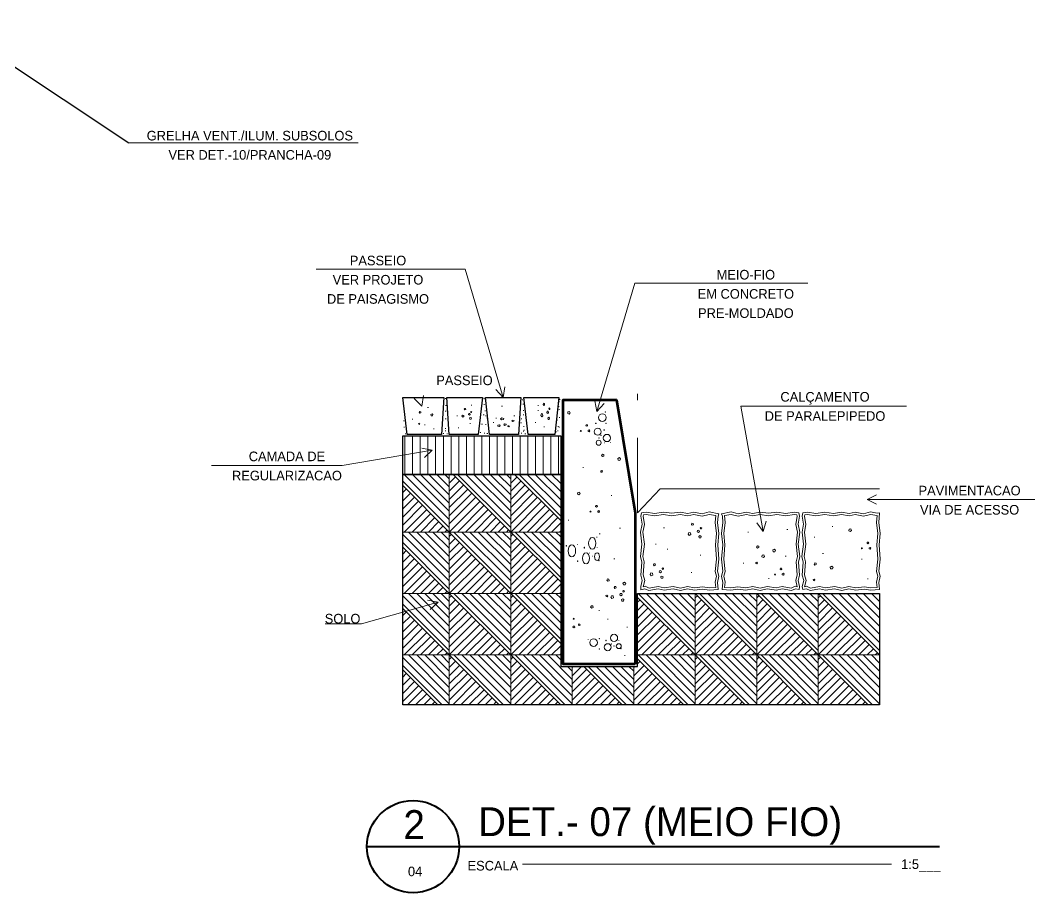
# Model space of a CAD drawing. Header units: metres. Extents: x -4.2 to 85, y -21.1 to 42.
# Drawn here: x 59.4 to 75.24, y -4.77 to 8.85 of the extents above; entities that cross this region are included whole.
import ezdxf
from ezdxf.enums import TextEntityAlignment as Align

# ---------------------------------------------------------------- set-up
doc = ezdxf.new("R2010")
doc.units = ezdxf.units.M
doc.header["$MEASUREMENT"] = 0
doc.linetypes.add('DGN Style 4', pattern=[2.346428, 1.172481, -0.586241, 0.001466, -0.586241])
for name, color, linetype, lineweight in [('11 - Acabamentos', 7, 'Continuous', 0), ('17 - Coberta', 7, 'Continuous', 0), ('25 - Legendas', 7, 'Continuous', 0), ('7 - Alvenaria', 7, 'Continuous', 0), ('8 - Projeção Abaixo', 7, 'Continuous', 0), ('Level 1', 7, 'Continuous', 0), ('Level 12-1', 7, 'Continuous', 0), ('Level 8-1', 7, 'Continuous', 0), ('Level 9-1', 7, 'Continuous', 0)]:
    doc.layers.add(name, color=color, linetype=linetype, lineweight=lineweight)
doc.styles.add('Style-INTL_ENGINEERING', font='INTL_ENGINEERING.shx')
doc.dimstyles.get("Standard").update_dxf_attribs({"dimtxt": 0.18, "dimasz": 0.18, "dimexe": 0.18, "dimexo": 0.0625, "dimgap": 0.09, "dimtad": 0, "dimtih": 1, "dimtoh": 1, "dimdec": 4, "dimzin": 1, "dimdsep": 46, "dimtxsty": 'Standard', "dimcen": 0, "dimadec": 0, "dimazin": 0, "dimtfac": 1, "dimtdec": 4, "dimtofl": 0, "dimtmove": 0, "dimatfit": 3, "dimfxl": 0, "dimtolj": 1, "dimtzin": 1, "dimarcsym": 0})

# ---------------------------------------------------------------- blocks, each defined once
blk = doc.blocks.new('TerminatorOpen')
at = {"color": 0, "linetype": 'ByBlock', "lineweight": -2}
for q in [(-1, 0.5), (-1, 0), (-1, -0.5)]:
    blk.add_line((0, 0), q, dxfattribs=at)
blk = doc.blocks.new('CONC')
at = {"layer": 'Level 8-1', "color": 92, "linetype": 'Continuous', "lineweight": 0, "extrusion": (0, 0, -1), "flags": 128}
for points in [[(0.14, -0.001), (0.14, -0.001), (0.14, 0.002), (0.14, 0.002)], [(0.134, 0.065), (0.136, 0.065), (0.136, 0.068), (0.134, 0.068)], [(0.011, -0.002), (0.008, -0.002), (0.008, 0.004), (0.011, 0.004)], [(-0.059, 0.019), (-0.061, 0.019), (-0.061, 0.021), (-0.059, 0.021)], [(-0.172, 0.011), (-0.174, 0.011), (-0.174, 0.014), (-0.172, 0.014)], [(0.161, -0.081), (0.158, -0.081), (0.158, -0.083), (0.161, -0.083)], [(0.091, -0.054), (0.088, -0.054), (0.088, -0.052), (0.091, -0.052)], [(0.063, -0.035), (0.061, -0.035), (0.061, -0.031), (0.063, -0.031)], [(-0.057, -0.087), (-0.06, -0.087), (-0.06, -0.082), (-0.057, -0.082)]]:
    blk.add_lwpolyline(points, close=True, dxfattribs=at)
at = {"layer": 'Level 8-1', "color": 92, "linetype": 'Continuous', "lineweight": 0, "extrusion": (0, 0, -1)}
for centre, radius in [((0.09, 0.028), 0.037), ((-0.118, -0.019), 0.0386), ((0.138, -0.056), 0.025), ((0.026, -0.066), 0.0355)]:
    blk.add_circle(centre, radius, dxfattribs=at)
blk = doc.blocks.new('CONC1')
at = {"layer": 'Level 8-1', "color": 92, "linetype": 'Continuous', "lineweight": 0, "extrusion": (0, 0, -1), "flags": 128}
for points in [[(-0.1, 0.101), (-0.118, 0.11), (-0.115, 0.13), (-0.094, 0.134), (-0.085, 0.115)], [(0.159, -0.106), (0.169, -0.117), (0.16, -0.13), (0.146, -0.126), (0.145, -0.111)], [(0.129, -0.059), (0.118, -0.052), (0.121, -0.039), (0.134, -0.037), (0.14, -0.05)], [(0.051, -0.127), (0.044, -0.122), (0.046, -0.114), (0.054, -0.114), (0.057, -0.122)]]:
    blk.add_lwpolyline(points, close=True, dxfattribs=at)
blk = doc.blocks.new('CONC1_1')
at = {"layer": 'Level 8-1', "color": 92, "linetype": 'Continuous', "lineweight": 0, "extrusion": (0, 0, -1), "flags": 128}
for points in [[(-0.1, 0.101), (-0.118, 0.11), (-0.115, 0.131), (-0.094, 0.134), (-0.085, 0.115)], [(0.16, -0.105), (0.169, -0.117), (0.161, -0.13), (0.146, -0.126), (0.146, -0.111)], [(0.13, -0.059), (0.118, -0.052), (0.121, -0.038), (0.135, -0.037), (0.14, -0.05)], [(0.051, -0.127), (0.044, -0.122), (0.046, -0.114), (0.055, -0.114), (0.057, -0.121)]]:
    blk.add_lwpolyline(points, close=True, dxfattribs=at)
blk = doc.blocks.new('CONC3')
at = {"layer": 'Level 8-1', "color": 92, "linetype": 'Continuous', "lineweight": 0, "extrusion": (0, 0, -1), "flags": 128}
for points in [[(0.129, 0.051), (0.124, 0.063), (0.134, 0.071), (0.144, 0.064), (0.141, 0.052)], [(0.103, 0.004), (0.087, 0.014), (0.091, 0.032), (0.109, 0.034), (0.117, 0.017)], [(0.022, 0.098), (0.011, 0.11), (0.018, 0.124), (0.034, 0.122), (0.037, 0.105)], [(-0.017, -0.033), (-0.033, -0.017), (-0.023, 0.004), (0, 0), (0.003, -0.023)], [(0.122, -0.036), (0.138, -0.047), (0.132, -0.066), (0.112, -0.066), (0.105, -0.047)]]:
    blk.add_lwpolyline(points, close=True, dxfattribs=at)
blk = doc.blocks.new('CONC3_1')
at = {"layer": 'Level 8-1', "color": 92, "linetype": 'Continuous', "lineweight": 0, "extrusion": (0, 0, -1), "flags": 128}
for points in [[(0.129, 0.051), (0.124, 0.063), (0.134, 0.071), (0.144, 0.064), (0.141, 0.052)], [(0.103, 0.004), (0.087, 0.014), (0.091, 0.032), (0.109, 0.034), (0.117, 0.017)], [(0.022, 0.098), (0.011, 0.11), (0.018, 0.124), (0.034, 0.122), (0.037, 0.105)], [(-0.017, -0.033), (-0.033, -0.017), (-0.023, 0.004), (0, 0), (0.003, -0.023)], [(0.122, -0.036), (0.138, -0.047), (0.132, -0.066), (0.112, -0.066), (0.105, -0.047)]]:
    blk.add_lwpolyline(points, close=True, dxfattribs=at)
blk = doc.blocks.new('CONC2')
at = {"layer": 'Level 8-1', "color": 92, "linetype": 'Continuous', "lineweight": 0, "extrusion": (0, 0, -1), "flags": 128}
for points in [[(0.16, 0.035), (0.136, 0.037), (0.132, 0.06), (0.152, 0.072), (0.169, 0.056)], [(-0.067, 0.084), (-0.079, 0.098), (-0.069, 0.114), (-0.051, 0.109), (-0.05, 0.091)], [(-0.074, -0.12), (-0.088, -0.117), (-0.09, -0.103), (-0.077, -0.097), (-0.068, -0.107)]]:
    blk.add_lwpolyline(points, close=True, dxfattribs=at)
blk = doc.blocks.new('CONC2_1')
at = {"layer": 'Level 8-1', "color": 92, "linetype": 'Continuous', "lineweight": 0, "extrusion": (0, 0, -1), "flags": 128}
for points in [[(0.16, 0.035), (0.137, 0.037), (0.132, 0.06), (0.152, 0.072), (0.169, 0.056)], [(-0.067, 0.084), (-0.079, 0.098), (-0.069, 0.114), (-0.051, 0.109), (-0.05, 0.091)], [(-0.074, -0.12), (-0.088, -0.117), (-0.09, -0.103), (-0.077, -0.097), (-0.068, -0.107)]]:
    blk.add_lwpolyline(points, close=True, dxfattribs=at)
blk = doc.blocks.new('CONC_1')
at = {"layer": 'Level 8-1', "color": 92, "linetype": 'Continuous', "lineweight": 0, "extrusion": (0, 0, -1), "flags": 128}
for points in [[(0.14, -0.001), (0.14, -0.001), (0.14, 0.002), (0.14, 0.002)], [(0.134, 0.065), (0.136, 0.065), (0.136, 0.068), (0.134, 0.068)], [(0.011, -0.003), (0.008, -0.003), (0.008, 0.004), (0.011, 0.004)], [(-0.059, 0.018), (-0.061, 0.018), (-0.061, 0.021), (-0.059, 0.021)], [(-0.172, 0.011), (-0.175, 0.011), (-0.175, 0.014), (-0.172, 0.014)], [(0.161, -0.081), (0.158, -0.081), (0.158, -0.083), (0.161, -0.083)], [(0.091, -0.054), (0.088, -0.054), (0.088, -0.052), (0.091, -0.052)], [(0.063, -0.035), (0.061, -0.035), (0.061, -0.031), (0.063, -0.031)], [(-0.057, -0.087), (-0.06, -0.087), (-0.06, -0.082), (-0.057, -0.082)]]:
    blk.add_lwpolyline(points, close=True, dxfattribs=at)
at = {"layer": 'Level 8-1', "color": 92, "linetype": 'Continuous', "lineweight": 0, "extrusion": (0, 0, -1)}
for centre, radius in [((0.09, 0.028), 0.037), ((-0.118, -0.019), 0.0386), ((0.138, -0.056), 0.025), ((0.026, -0.066), 0.0355)]:
    blk.add_circle(centre, radius, dxfattribs=at)
blk = doc.blocks.new('CONC_2')
at = {"layer": 'Level 8-1', "color": 92, "linetype": 'Continuous', "lineweight": 0, "extrusion": (0, 0, -1), "flags": 128}
for points in [[(0.1344, 0.0654), (0.1359, 0.0654), (0.1359, 0.0684), (0.1344, 0.0684)], [(0.1404, -0.0008), (0.1404, -0.0008), (0.1404, 0.0022), (0.1404, 0.0022)], [(0.0111, -0.0023), (0.0081, -0.0023), (0.0081, 0.0037), (0.0111, 0.0037)], [(-0.059, 0.0185), (-0.0612, 0.0185), (-0.0612, 0.0209), (-0.059, 0.0209)], [(-0.1716, 0.0113), (-0.1745, 0.0113), (-0.1745, 0.0142), (-0.1716, 0.0142)], [(0.0913, -0.0535), (0.0884, -0.0535), (0.0884, -0.0519), (0.0913, -0.0519)], [(0.0628, -0.0347), (0.0611, -0.0347), (0.0611, -0.0313), (0.0628, -0.0313)], [(0.1613, -0.0804), (0.1578, -0.0804), (0.1578, -0.0828), (0.1613, -0.0828)], [(-0.0572, -0.0866), (-0.0602, -0.0866), (-0.0602, -0.0821), (-0.0572, -0.0821)]]:
    blk.add_lwpolyline(points, close=True, dxfattribs=at)
at = {"layer": 'Level 8-1', "color": 92, "linetype": 'Continuous', "lineweight": 0, "extrusion": (0, 0, -1)}
for centre, major_axis in [((-0.0899, 0.0285), (0.037, 0)), ((0.1181, -0.0189), (0.0386, 0)), ((-0.1381, -0.0557), (0.025, 0)), ((-0.026, -0.0662), (0.0355, 0))]:
    blk.add_ellipse(centre, major_axis=major_axis, ratio=0.999946, dxfattribs=at)
blk = doc.blocks.new('CONC3_2')
at = {"layer": 'Level 8-1', "color": 92, "linetype": 'Continuous', "lineweight": 0, "extrusion": (0, 0, -1), "flags": 128}
for points in [[(0.129, 0.051), (0.124, 0.063), (0.134, 0.071), (0.144, 0.064), (0.141, 0.052)], [(0.103, 0.004), (0.087, 0.014), (0.091, 0.032), (0.109, 0.034), (0.117, 0.017)], [(0.022, 0.098), (0.011, 0.11), (0.018, 0.124), (0.035, 0.122), (0.037, 0.105)], [(-0.017, -0.033), (-0.033, -0.017), (-0.023, 0.004), (0, 0), (0.003, -0.023)], [(0.122, -0.036), (0.138, -0.047), (0.132, -0.066), (0.112, -0.066), (0.105, -0.047)]]:
    blk.add_lwpolyline(points, close=True, dxfattribs=at)
blk = doc.blocks.new('CONC2_2')
at = {"layer": 'Level 8-1', "color": 92, "linetype": 'Continuous', "lineweight": 0, "extrusion": (0, 0, -1), "flags": 128}
for points in [[(0.16, 0.035), (0.137, 0.037), (0.132, 0.06), (0.152, 0.072), (0.169, 0.056)], [(-0.067, 0.084), (-0.079, 0.098), (-0.069, 0.114), (-0.051, 0.109), (-0.05, 0.091)], [(-0.074, -0.12), (-0.088, -0.117), (-0.09, -0.103), (-0.077, -0.097), (-0.067, -0.107)]]:
    blk.add_lwpolyline(points, close=True, dxfattribs=at)
blk = doc.blocks.new('CONC2_3')
at = {"layer": 'Level 8-1', "color": 92, "linetype": 'Continuous', "lineweight": 0, "extrusion": (0, 0, -1), "flags": 128}
for points in [[(0.16, 0.035), (0.137, 0.037), (0.132, 0.06), (0.152, 0.072), (0.169, 0.056)], [(-0.067, 0.084), (-0.079, 0.098), (-0.069, 0.114), (-0.051, 0.109), (-0.05, 0.091)], [(-0.074, -0.12), (-0.088, -0.117), (-0.09, -0.103), (-0.077, -0.097), (-0.067, -0.107)]]:
    blk.add_lwpolyline(points, close=True, dxfattribs=at)
blk = doc.blocks.new('CONC1_2')
at = {"layer": 'Level 8-1', "color": 92, "linetype": 'Continuous', "lineweight": 0, "extrusion": (0, 0, -1), "flags": 128}
for points in [[(-0.1, 0.101), (-0.118, 0.11), (-0.115, 0.131), (-0.094, 0.134), (-0.085, 0.115)], [(0.16, -0.105), (0.169, -0.117), (0.161, -0.13), (0.146, -0.126), (0.146, -0.111)], [(0.129, -0.059), (0.118, -0.052), (0.121, -0.038), (0.135, -0.037), (0.14, -0.05)], [(0.051, -0.127), (0.044, -0.122), (0.046, -0.114), (0.055, -0.114), (0.058, -0.121)]]:
    blk.add_lwpolyline(points, close=True, dxfattribs=at)
blk = doc.blocks.new('CONC1_3')
at = {"layer": 'Level 8-1', "color": 92, "linetype": 'Continuous', "lineweight": 0, "extrusion": (0, 0, -1), "flags": 128}
for points in [[(-0.099, 0.101), (-0.118, 0.11), (-0.115, 0.131), (-0.094, 0.134), (-0.085, 0.115)], [(0.16, -0.105), (0.169, -0.117), (0.161, -0.13), (0.146, -0.126), (0.146, -0.111)], [(0.13, -0.059), (0.118, -0.052), (0.121, -0.038), (0.135, -0.037), (0.14, -0.05)], [(0.051, -0.127), (0.044, -0.122), (0.046, -0.114), (0.055, -0.114), (0.058, -0.121)]]:
    blk.add_lwpolyline(points, close=True, dxfattribs=at)
blk = doc.blocks.new('CONC1_4')
at = {"layer": 'Level 8-1', "color": 92, "linetype": 'Continuous', "lineweight": 0, "extrusion": (0, 0, -1), "flags": 128}
for points in [[(-0.099, 0.101), (-0.118, 0.11), (-0.115, 0.131), (-0.094, 0.134), (-0.085, 0.115)], [(0.16, -0.105), (0.169, -0.117), (0.161, -0.13), (0.146, -0.126), (0.146, -0.111)], [(0.13, -0.059), (0.118, -0.052), (0.121, -0.038), (0.135, -0.037), (0.14, -0.05)], [(0.051, -0.127), (0.044, -0.122), (0.046, -0.114), (0.055, -0.114), (0.058, -0.121)]]:
    blk.add_lwpolyline(points, close=True, dxfattribs=at)
blk = doc.blocks.new('CONC3_3')
at = {"layer": 'Level 8-1', "color": 92, "linetype": 'Continuous', "lineweight": 0, "extrusion": (0, 0, -1), "flags": 128}
for points in [[(0.022, 0.098), (0.011, 0.11), (0.018, 0.124), (0.035, 0.122), (0.037, 0.105)], [(0.129, 0.051), (0.124, 0.063), (0.133, 0.071), (0.144, 0.064), (0.141, 0.052)], [(0.103, 0.004), (0.087, 0.014), (0.091, 0.032), (0.11, 0.034), (0.117, 0.017)], [(-0.017, -0.033), (-0.034, -0.017), (-0.023, 0.004), (0, 0), (0.004, -0.023)], [(0.122, -0.036), (0.138, -0.047), (0.132, -0.066), (0.112, -0.066), (0.106, -0.047)]]:
    blk.add_lwpolyline(points, close=True, dxfattribs=at)
blk = doc.blocks.new('CONC3_4')
at = {"layer": 'Level 8-1', "color": 92, "linetype": 'Continuous', "lineweight": 0, "extrusion": (0, 0, -1), "flags": 128}
for points in [[(0.022, 0.098), (0.011, 0.11), (0.018, 0.124), (0.034, 0.122), (0.037, 0.105)], [(0.129, 0.051), (0.124, 0.063), (0.134, 0.071), (0.144, 0.064), (0.141, 0.052)], [(0.103, 0.004), (0.087, 0.014), (0.091, 0.032), (0.109, 0.034), (0.117, 0.017)], [(-0.017, -0.033), (-0.034, -0.017), (-0.023, 0.004), (0, 0), (0.004, -0.023)], [(0.122, -0.036), (0.138, -0.047), (0.132, -0.066), (0.112, -0.066), (0.106, -0.047)]]:
    blk.add_lwpolyline(points, close=True, dxfattribs=at)
blk = doc.blocks.new('CONC3_5')
at = {"layer": 'Level 8-1', "color": 92, "linetype": 'Continuous', "lineweight": 0, "extrusion": (0, 0, -1), "flags": 128}
for points in [[(0.129, 0.051), (0.124, 0.063), (0.134, 0.071), (0.144, 0.064), (0.141, 0.052)], [(0.103, 0.004), (0.087, 0.014), (0.091, 0.032), (0.11, 0.034), (0.117, 0.017)], [(0.022, 0.098), (0.011, 0.11), (0.018, 0.124), (0.035, 0.122), (0.037, 0.105)], [(-0.017, -0.033), (-0.033, -0.017), (-0.023, 0.004), (0, 0), (0.004, -0.023)], [(0.122, -0.036), (0.138, -0.047), (0.132, -0.066), (0.112, -0.066), (0.106, -0.047)]]:
    blk.add_lwpolyline(points, close=True, dxfattribs=at)
blk = doc.blocks.new('CONC2_4')
at = {"layer": 'Level 8-1', "color": 92, "linetype": 'Continuous', "lineweight": 0, "extrusion": (0, 0, -1), "flags": 128}
for points in [[(0.16, 0.035), (0.136, 0.037), (0.132, 0.06), (0.152, 0.072), (0.169, 0.056)], [(-0.067, 0.084), (-0.079, 0.098), (-0.069, 0.114), (-0.051, 0.109), (-0.05, 0.091)], [(-0.074, -0.12), (-0.088, -0.117), (-0.09, -0.103), (-0.077, -0.097), (-0.068, -0.107)]]:
    blk.add_lwpolyline(points, close=True, dxfattribs=at)

msp = doc.modelspace()

# ---------------------------------------------------------------- linework, layer by layer
at = {"layer": '11 - Acabamentos', "color": 30, "linetype": 'Continuous', "lineweight": 13}
for p, q in [((69.394, 1.538), (69.042, 1.163)), ((72.822, 1.538), (69.394, 1.538))]:
    msp.add_line(p, q, dxfattribs=at)
at = {"layer": '17 - Coberta', "color": 194, "linetype": 'Continuous', "lineweight": 0}
for p, q in [((65.409, 1.763), (65.409, 2.363)), ((65.529, 1.763), (65.529, 2.363)), ((65.649, 1.763), (65.649, 2.363)), ((65.769, 1.763), (65.769, 2.363)), ((65.889, 1.763), (65.889, 2.363)), ((66.009, 1.763), (66.009, 2.363)), ((66.129, 1.763), (66.129, 2.363)), ((66.249, 1.763), (66.249, 2.363)), ((66.369, 1.763), (66.369, 2.363)), ((66.489, 1.763), (66.489, 2.363)), ((66.609, 1.763), (66.609, 2.363)), ((66.729, 1.763), (66.729, 2.363)), ((66.849, 1.763), (66.849, 2.363)), ((66.969, 1.763), (66.969, 2.363)), ((67.089, 1.763), (67.089, 2.363)), ((67.209, 1.763), (67.209, 2.363)), ((67.329, 1.763), (67.329, 2.363)), ((67.449, 1.763), (67.449, 2.363)), ((67.569, 1.763), (67.569, 2.363)), ((67.689, 1.763), (67.689, 2.363)), ((67.809, 1.763), (67.809, 2.363))]:
    msp.add_line(p, q, dxfattribs=at)
at = {"layer": '17 - Coberta', "color": 30, "linetype": 'Continuous', "lineweight": 30, "flags": 128}
for points in [[(66.018, 2.963), (65.982, 2.387), (65.442, 2.387), (65.376, 2.963)], [(66.618, 2.963), (66.552, 2.387), (66.102, 2.387), (66.066, 2.963)], [(67.218, 2.963), (67.182, 2.387), (66.732, 2.387), (66.666, 2.963)], [(67.812, 2.963), (67.752, 2.387), (67.332, 2.387), (67.266, 2.963)]]:
    msp.add_lwpolyline(points, close=True, dxfattribs=at)
at = {"layer": '17 - Coberta', "color": 194, "linetype": 'Continuous', "lineweight": 30, "flags": 128}
msp.add_lwpolyline([(67.842, 1.763), (65.376, 1.763), (65.376, 2.363), (67.842, 2.363)], close=True, dxfattribs=at)
at = {"layer": '25 - Legendas', "color": 2, "linetype": 'Continuous', "lineweight": 40}
msp.add_line((64.816, -4.049), (73.757, -4.049), dxfattribs=at)
at = {"layer": '25 - Legendas', "color": 2, "linetype": 'Continuous', "lineweight": 0}
msp.add_line((67.244, -4.323), (73.008, -4.323), dxfattribs=at)
at = {"layer": '25 - Legendas', "color": 2, "linetype": 'Continuous', "lineweight": 40}
msp.add_circle((65.536, -4.049), 0.72, dxfattribs=at)
at = {"layer": '7 - Alvenaria', "color": 2, "linetype": 'Continuous', "lineweight": 0}
msp.add_line((61.098, 6.938), (64.68, 6.938), dxfattribs=at)
at = {"layer": '7 - Alvenaria', "color": 2, "linetype": 'Continuous', "lineweight": 13}
for p, q in [((66.942, 2.963), (66.348, 4.965)), ((68.407, 2.747), (69, 4.749)), ((71.001, 0.869), (70.656, 2.83)), ((65.837, 2.142), (64.427, 1.903)), ((72.625, 1.371), (75.243, 1.371)), ((65.926, -0.234), (64.729, -0.572))]:
    msp.add_line(p, q, dxfattribs=at)
at = {"layer": '7 - Alvenaria', "color": 2, "linetype": 'Continuous', "lineweight": 13, "flags": 128}
for points in [[(64.024, 4.965), (66.348, 4.965)], [(71.701, 4.749), (69, 4.749)], [(66.971, 3.128), (66.942, 2.963), (66.827, 3.086)], [(65.555, 2.947), (65.674, 2.83), (65.697, 2.996)], [(68.377, 2.912), (68.407, 2.747), (68.521, 2.869)], [(73.241, 2.83), (70.656, 2.83)], [(65.714, 2.029), (65.837, 2.142), (65.673, 2.173)], [(62.389, 1.903), (64.427, 1.903)], [(72.775, 1.446), (72.625, 1.371), (72.775, 1.296)], [(70.902, 1.004), (71.001, 0.869), (71.049, 1.03)], [(65.803, -0.347), (65.926, -0.234), (65.761, -0.203)], [(64.163, -0.572), (64.729, -0.572)]]:
    msp.add_lwpolyline(points, dxfattribs=at)
at = {"layer": '8 - Projeção Abaixo', "color": 8, "linetype": 'Continuous', "lineweight": 0}
for p, q in [((66.102, 1.06), (65.398, 1.763)), ((66.102, 1.187), (65.525, 1.763)), ((66.102, 1.314), (65.653, 1.763)), ((66.102, 1.441), (65.78, 1.763)), ((66.102, 1.569), (65.907, 1.763)), ((66.102, 1.696), (66.034, 1.763)), ((66.111, 1.763), (66.102, 1.754)), ((67.062, 0.932), (66.231, 1.763)), ((67.062, 1.06), (66.358, 1.763)), ((67.062, 1.187), (66.485, 1.763)), ((67.062, 1.314), (66.613, 1.763)), ((67.062, 1.441), (66.74, 1.763)), ((67.062, 1.569), (66.867, 1.763)), ((67.062, 1.696), (66.994, 1.763)), ((67.071, 1.763), (67.062, 1.754)), ((67.842, 1.112), (67.191, 1.763)), ((67.842, 1.24), (67.318, 1.763)), ((67.842, 1.367), (67.445, 1.763)), ((67.842, 1.494), (67.573, 1.763)), ((67.842, 1.621), (67.7, 1.763)), ((67.842, 1.749), (67.827, 1.763)), ((66.102, 0.932), (65.376, 1.658)), ((66.2, 1.725), (66.102, 1.627)), ((66.264, 1.661), (66.102, 1.499)), ((66.327, 1.598), (66.102, 1.372)), ((67.16, 1.725), (67.062, 1.627)), ((67.224, 1.661), (67.062, 1.499)), ((67.287, 1.598), (67.062, 1.372)), ((65.431, 1.534), (65.376, 1.479)), ((65.494, 1.471), (65.376, 1.352)), ((66.391, 1.534), (66.102, 1.245)), ((66.454, 1.471), (66.102, 1.118)), ((67.351, 1.534), (67.062, 1.245)), ((67.414, 1.471), (67.062, 1.118)), ((65.558, 1.407), (65.376, 1.224)), ((65.622, 1.343), (65.376, 1.097)), ((65.685, 1.28), (65.376, 0.97)), ((66.518, 1.407), (66.102, 0.991)), ((66.582, 1.343), (66.102, 0.863)), ((66.645, 1.28), (66.229, 0.863)), ((67.478, 1.407), (67.062, 0.991)), ((67.542, 1.343), (67.062, 0.863)), ((67.605, 1.28), (67.189, 0.863)), ((65.749, 1.216), (65.396, 0.863)), ((65.813, 1.152), (65.524, 0.863)), ((66.709, 1.216), (66.356, 0.863)), ((66.773, 1.152), (66.484, 0.863)), ((67.669, 1.216), (67.316, 0.863)), ((67.733, 1.152), (67.444, 0.863)), ((65.876, 1.089), (65.651, 0.863)), ((65.94, 1.025), (65.778, 0.863)), ((66.004, 0.961), (65.905, 0.863)), ((66.836, 1.089), (66.611, 0.863)), ((66.9, 1.025), (66.738, 0.863)), ((66.964, 0.961), (66.865, 0.863)), ((67.796, 1.089), (67.571, 0.863)), ((67.842, 1.007), (67.698, 0.863)), ((66.102, 0.1), (65.376, 0.826)), ((66.102, 0.227), (65.465, 0.863)), ((66.102, 0.354), (65.593, 0.863)), ((66.102, 0.481), (65.72, 0.863)), ((66.102, 0.609), (65.847, 0.863)), ((66.102, 0.736), (65.974, 0.863)), ((66.067, 0.898), (66.033, 0.863)), ((66.136, 0.829), (66.102, 0.794)), ((67.062, -0.028), (66.171, 0.863)), ((67.062, 0.1), (66.298, 0.863)), ((67.062, 0.227), (66.425, 0.863)), ((67.062, 0.354), (66.553, 0.863)), ((67.062, 0.481), (66.68, 0.863)), ((67.062, 0.609), (66.807, 0.863)), ((67.062, 0.736), (66.934, 0.863)), ((67.027, 0.898), (66.993, 0.863)), ((67.096, 0.829), (67.062, 0.794)), ((67.842, 0.152), (67.131, 0.863)), ((67.842, 0.28), (67.258, 0.863)), ((67.842, 0.407), (67.385, 0.863)), ((67.842, 0.534), (67.513, 0.863)), ((67.842, 0.661), (67.64, 0.863)), ((67.842, 0.789), (67.767, 0.863)), ((67.842, 0.88), (67.825, 0.863)), ((66.102, -0.028), (65.376, 0.698)), ((66.2, 0.765), (66.102, 0.667)), ((66.264, 0.701), (66.102, 0.539)), ((66.327, 0.638), (66.102, 0.412)), ((67.16, 0.765), (67.062, 0.667)), ((67.224, 0.701), (67.062, 0.539)), ((67.287, 0.638), (67.062, 0.412)), ((65.431, 0.574), (65.376, 0.519)), ((65.494, 0.511), (65.376, 0.392)), ((66.391, 0.574), (66.102, 0.285)), ((66.454, 0.511), (66.102, 0.158)), ((67.351, 0.574), (67.062, 0.285)), ((67.414, 0.511), (67.062, 0.158)), ((65.558, 0.447), (65.376, 0.264)), ((65.622, 0.383), (65.376, 0.137)), ((65.686, 0.32), (65.376, 0.01)), ((66.518, 0.447), (66.102, 0.031)), ((66.582, 0.383), (66.102, -0.097)), ((66.646, 0.32), (66.229, -0.097)), ((67.478, 0.447), (67.062, 0.031)), ((67.542, 0.383), (67.062, -0.097)), ((67.606, 0.32), (67.189, -0.097)), ((65.749, 0.256), (65.396, -0.097)), ((65.813, 0.192), (65.524, -0.097)), ((66.709, 0.256), (66.356, -0.097)), ((66.773, 0.192), (66.484, -0.097)), ((67.669, 0.256), (67.316, -0.097)), ((67.733, 0.192), (67.444, -0.097)), ((65.876, 0.129), (65.651, -0.097)), ((65.94, 0.065), (65.778, -0.097)), ((66.004, 0.001), (65.905, -0.097)), ((66.836, 0.129), (66.611, -0.097)), ((66.9, 0.065), (66.738, -0.097)), ((66.964, 0.001), (66.865, -0.097)), ((67.796, 0.129), (67.571, -0.097)), ((67.842, 0.047), (67.698, -0.097)), ((66.102, -0.86), (65.376, -0.134)), ((66.102, -0.733), (65.465, -0.097)), ((66.102, -0.606), (65.593, -0.097)), ((66.102, -0.479), (65.72, -0.097)), ((66.102, -0.351), (65.847, -0.097)), ((66.102, -0.224), (65.974, -0.097)), ((66.067, -0.062), (66.033, -0.097)), ((66.136, -0.131), (66.102, -0.166)), ((67.062, -0.988), (66.171, -0.097)), ((67.062, -0.86), (66.298, -0.097)), ((67.062, -0.733), (66.425, -0.097)), ((67.062, -0.606), (66.553, -0.097)), ((67.062, -0.479), (66.68, -0.097)), ((67.062, -0.351), (66.807, -0.097)), ((67.062, -0.224), (66.934, -0.097)), ((67.027, -0.062), (66.993, -0.097)), ((67.096, -0.131), (67.062, -0.166)), ((67.842, -0.808), (67.131, -0.097)), ((67.842, -0.68), (67.258, -0.097)), ((67.842, -0.553), (67.385, -0.097)), ((67.842, -0.426), (67.513, -0.097)), ((67.842, -0.299), (67.64, -0.097)), ((67.842, -0.171), (67.767, -0.097)), ((67.842, -0.08), (67.825, -0.097)), ((69.942, -0.988), (69.051, -0.097)), ((69.942, -0.86), (69.178, -0.097)), ((69.942, -0.733), (69.305, -0.097)), ((69.942, -0.606), (69.433, -0.097)), ((69.942, -0.479), (69.56, -0.097)), ((69.942, -0.351), (69.687, -0.097)), ((69.942, -0.224), (69.814, -0.097)), ((69.976, -0.131), (69.942, -0.166)), ((70.902, -0.988), (70.011, -0.097)), ((70.902, -0.86), (70.138, -0.097)), ((70.902, -0.733), (70.265, -0.097)), ((70.902, -0.606), (70.393, -0.097)), ((70.902, -0.479), (70.52, -0.097)), ((70.902, -0.351), (70.647, -0.097)), ((70.902, -0.224), (70.774, -0.097)), ((70.936, -0.131), (70.902, -0.166)), ((71.862, -0.988), (70.971, -0.097)), ((71.862, -0.86), (71.098, -0.097)), ((71.862, -0.733), (71.225, -0.097)), ((71.862, -0.606), (71.353, -0.097)), ((71.862, -0.479), (71.48, -0.097)), ((71.862, -0.351), (71.607, -0.097)), ((71.862, -0.224), (71.734, -0.097)), ((71.896, -0.131), (71.862, -0.166)), ((72.822, -0.988), (71.931, -0.097)), ((72.822, -0.86), (72.058, -0.097)), ((72.822, -0.733), (72.185, -0.097)), ((72.822, -0.606), (72.313, -0.097)), ((72.822, -0.479), (72.44, -0.097)), ((72.822, -0.351), (72.567, -0.097)), ((72.822, -0.224), (72.694, -0.097)), ((66.102, -0.988), (65.376, -0.262)), ((66.2, -0.195), (66.102, -0.293)), ((66.264, -0.259), (66.102, -0.421)), ((67.16, -0.195), (67.062, -0.293)), ((67.224, -0.259), (67.062, -0.421)), ((69.08, -0.195), (69.042, -0.233)), ((69.144, -0.259), (69.042, -0.361)), ((70.04, -0.195), (69.942, -0.293)), ((70.104, -0.259), (69.942, -0.421)), ((71, -0.195), (70.902, -0.293)), ((71.064, -0.259), (70.902, -0.421)), ((71.96, -0.195), (71.862, -0.293)), ((72.024, -0.259), (71.862, -0.421)), ((65.431, -0.386), (65.376, -0.441)), ((65.495, -0.449), (65.376, -0.568)), ((66.327, -0.322), (66.102, -0.548)), ((66.391, -0.386), (66.102, -0.675)), ((66.455, -0.449), (66.102, -0.802)), ((67.287, -0.322), (67.062, -0.548)), ((67.351, -0.386), (67.062, -0.675)), ((67.415, -0.449), (67.062, -0.802)), ((69.207, -0.322), (69.042, -0.488)), ((69.271, -0.386), (69.042, -0.615)), ((69.335, -0.449), (69.042, -0.742)), ((70.167, -0.322), (69.942, -0.548)), ((70.231, -0.386), (69.942, -0.675)), ((70.295, -0.449), (69.942, -0.802)), ((71.127, -0.322), (70.902, -0.548)), ((71.191, -0.386), (70.902, -0.675)), ((71.255, -0.449), (70.902, -0.802)), ((72.087, -0.322), (71.862, -0.548)), ((72.151, -0.386), (71.862, -0.675)), ((72.215, -0.45), (71.862, -0.802)), ((65.558, -0.513), (65.376, -0.696)), ((65.622, -0.577), (65.376, -0.823)), ((66.518, -0.513), (66.102, -0.929)), ((66.582, -0.577), (66.102, -1.057)), ((67.478, -0.513), (67.062, -0.929)), ((67.542, -0.577), (67.062, -1.057)), ((69.398, -0.513), (69.042, -0.869)), ((69.462, -0.577), (69.042, -0.997)), ((70.358, -0.513), (69.942, -0.929)), ((70.422, -0.577), (69.942, -1.057)), ((71.318, -0.513), (70.902, -0.929)), ((71.382, -0.577), (70.902, -1.057)), ((72.278, -0.513), (71.862, -0.929)), ((72.342, -0.577), (71.862, -1.057)), ((65.685, -0.64), (65.376, -0.95)), ((65.749, -0.704), (65.396, -1.057)), ((65.813, -0.768), (65.524, -1.057)), ((66.645, -0.64), (66.229, -1.057)), ((66.709, -0.704), (66.356, -1.057)), ((66.773, -0.768), (66.484, -1.057)), ((67.605, -0.64), (67.189, -1.057)), ((67.669, -0.704), (67.316, -1.057)), ((67.733, -0.768), (67.444, -1.057)), ((69.525, -0.64), (69.109, -1.057)), ((69.589, -0.704), (69.236, -1.057)), ((69.653, -0.768), (69.364, -1.057)), ((70.485, -0.64), (70.069, -1.057)), ((70.549, -0.704), (70.196, -1.057)), ((70.613, -0.768), (70.324, -1.057)), ((71.445, -0.64), (71.029, -1.057)), ((71.509, -0.704), (71.156, -1.057)), ((71.573, -0.768), (71.284, -1.057)), ((72.405, -0.64), (71.989, -1.057)), ((72.469, -0.704), (72.116, -1.057)), ((72.533, -0.768), (72.244, -1.057)), ((65.876, -0.831), (65.651, -1.057)), ((65.94, -0.895), (65.778, -1.057)), ((66.836, -0.831), (66.611, -1.057)), ((66.9, -0.895), (66.738, -1.057)), ((67.796, -0.831), (67.571, -1.057)), ((67.842, -0.913), (67.698, -1.057)), ((69.716, -0.831), (69.491, -1.057)), ((69.78, -0.895), (69.618, -1.057)), ((70.676, -0.831), (70.451, -1.057)), ((70.74, -0.895), (70.578, -1.057)), ((71.636, -0.831), (71.411, -1.057)), ((71.7, -0.895), (71.538, -1.057)), ((72.596, -0.831), (72.371, -1.057)), ((72.66, -0.895), (72.498, -1.057)), ((66.102, -1.82), (65.376, -1.094)), ((66.102, -1.693), (65.465, -1.057)), ((66.102, -1.566), (65.593, -1.057)), ((66.102, -1.439), (65.72, -1.057)), ((66.102, -1.311), (65.847, -1.057)), ((66.004, -0.959), (65.906, -1.057)), ((66.102, -1.184), (65.975, -1.057)), ((66.067, -1.022), (66.033, -1.057)), ((66.136, -1.091), (66.102, -1.126)), ((66.951, -1.837), (66.171, -1.057)), ((67.062, -1.82), (66.298, -1.057)), ((67.062, -1.693), (66.425, -1.057)), ((67.062, -1.566), (66.553, -1.057)), ((67.062, -1.439), (66.68, -1.057)), ((67.062, -1.311), (66.807, -1.057)), ((66.964, -0.959), (66.866, -1.057)), ((67.062, -1.184), (66.935, -1.057)), ((67.027, -1.022), (66.993, -1.057)), ((67.096, -1.091), (67.062, -1.126)), ((67.911, -1.837), (67.131, -1.057)), ((68.022, -1.82), (67.258, -1.057)), ((68.022, -1.693), (67.385, -1.057)), ((68.022, -1.566), (67.513, -1.057)), ((68.022, -1.439), (67.64, -1.057)), ((67.842, -1.131), (67.767, -1.057)), ((67.842, -1.04), (67.826, -1.057)), ((69.831, -1.837), (69.051, -1.057)), ((69.942, -1.82), (69.178, -1.057)), ((69.942, -1.693), (69.305, -1.057)), ((69.942, -1.566), (69.433, -1.057)), ((69.942, -1.439), (69.56, -1.057)), ((69.942, -1.311), (69.687, -1.057)), ((69.844, -0.959), (69.746, -1.057)), ((69.942, -1.184), (69.815, -1.057)), ((69.907, -1.022), (69.873, -1.057)), ((69.976, -1.091), (69.942, -1.126)), ((70.791, -1.837), (70.011, -1.057)), ((70.902, -1.82), (70.138, -1.057)), ((70.902, -1.693), (70.265, -1.057)), ((70.902, -1.566), (70.393, -1.057)), ((70.902, -1.439), (70.52, -1.057)), ((70.902, -1.311), (70.647, -1.057)), ((70.804, -0.959), (70.706, -1.057)), ((70.902, -1.184), (70.775, -1.057)), ((70.867, -1.022), (70.833, -1.057)), ((70.936, -1.091), (70.902, -1.126)), ((71.751, -1.837), (70.971, -1.057)), ((71.862, -1.82), (71.098, -1.057)), ((71.862, -1.693), (71.225, -1.057)), ((71.862, -1.566), (71.353, -1.057)), ((71.862, -1.439), (71.48, -1.057)), ((71.862, -1.311), (71.607, -1.057)), ((71.764, -0.959), (71.666, -1.057)), ((71.862, -1.184), (71.735, -1.057)), ((71.827, -1.022), (71.793, -1.057)), ((71.896, -1.091), (71.862, -1.126)), ((72.711, -1.837), (71.931, -1.057)), ((72.822, -1.82), (72.058, -1.057)), ((72.822, -1.693), (72.185, -1.057)), ((72.822, -1.566), (72.313, -1.057)), ((72.822, -1.439), (72.44, -1.057)), ((72.822, -1.311), (72.567, -1.057)), ((72.724, -0.959), (72.626, -1.057)), ((72.822, -1.184), (72.695, -1.057)), ((72.787, -1.022), (72.753, -1.057)), ((65.991, -1.837), (65.376, -1.222)), ((66.2, -1.155), (66.102, -1.253)), ((66.264, -1.219), (66.102, -1.381)), ((67.16, -1.155), (67.062, -1.253)), ((67.224, -1.219), (67.062, -1.381)), ((68.022, -1.311), (67.947, -1.237)), ((68.038, -1.237), (68.022, -1.253)), ((68.165, -1.237), (68.022, -1.381)), ((68.871, -1.837), (68.271, -1.237)), ((68.982, -1.82), (68.398, -1.237)), ((68.982, -1.693), (68.525, -1.237)), ((68.982, -1.566), (68.653, -1.237)), ((68.982, -1.439), (68.78, -1.237)), ((68.982, -1.311), (68.907, -1.237)), ((69.144, -1.219), (68.982, -1.381)), ((68.998, -1.237), (68.982, -1.253)), ((69.08, -1.155), (69.042, -1.193)), ((70.04, -1.155), (69.942, -1.253)), ((70.104, -1.219), (69.942, -1.381)), ((71, -1.155), (70.902, -1.253)), ((71.064, -1.219), (70.902, -1.381)), ((71.96, -1.155), (71.862, -1.253)), ((72.024, -1.219), (71.862, -1.381)), ((65.431, -1.346), (65.376, -1.401)), ((65.494, -1.409), (65.376, -1.528)), ((66.327, -1.282), (66.102, -1.508)), ((66.391, -1.346), (66.102, -1.635)), ((66.454, -1.409), (66.102, -1.762)), ((67.287, -1.282), (67.062, -1.508)), ((67.351, -1.346), (67.062, -1.635)), ((67.414, -1.409), (67.062, -1.762)), ((68.247, -1.282), (68.022, -1.508)), ((68.311, -1.346), (68.022, -1.635)), ((68.374, -1.409), (68.022, -1.762)), ((69.207, -1.282), (68.982, -1.508)), ((69.271, -1.346), (68.982, -1.635)), ((69.334, -1.409), (68.982, -1.762)), ((70.167, -1.282), (69.942, -1.508)), ((70.231, -1.346), (69.942, -1.635)), ((70.294, -1.409), (69.942, -1.762)), ((71.127, -1.282), (70.902, -1.508)), ((71.191, -1.346), (70.902, -1.635)), ((71.254, -1.409), (70.902, -1.762)), ((72.087, -1.282), (71.862, -1.508)), ((72.151, -1.346), (71.862, -1.635)), ((72.214, -1.41), (71.862, -1.762)), ((65.558, -1.473), (65.376, -1.656)), ((65.622, -1.537), (65.376, -1.783)), ((66.518, -1.473), (66.155, -1.837)), ((66.582, -1.537), (66.282, -1.837)), ((67.478, -1.473), (67.115, -1.837)), ((67.542, -1.537), (67.242, -1.837)), ((68.438, -1.473), (68.075, -1.837)), ((68.502, -1.537), (68.202, -1.837)), ((69.398, -1.473), (69.035, -1.837)), ((69.462, -1.537), (69.162, -1.837)), ((70.358, -1.473), (69.995, -1.837)), ((70.422, -1.537), (70.122, -1.837)), ((71.318, -1.473), (70.955, -1.837)), ((71.382, -1.537), (71.082, -1.837)), ((72.278, -1.473), (71.915, -1.837)), ((72.342, -1.537), (72.042, -1.837)), ((65.685, -1.6), (65.449, -1.837)), ((65.749, -1.664), (65.576, -1.837)), ((65.813, -1.728), (65.704, -1.837)), ((66.645, -1.6), (66.409, -1.837)), ((66.709, -1.664), (66.536, -1.837)), ((66.773, -1.728), (66.664, -1.837)), ((67.605, -1.6), (67.369, -1.837)), ((67.669, -1.664), (67.496, -1.837)), ((67.733, -1.728), (67.624, -1.837)), ((68.565, -1.6), (68.329, -1.837)), ((68.629, -1.664), (68.456, -1.837)), ((68.693, -1.728), (68.584, -1.837)), ((69.525, -1.6), (69.289, -1.837)), ((69.589, -1.664), (69.416, -1.837)), ((69.653, -1.728), (69.544, -1.837)), ((70.485, -1.6), (70.249, -1.837)), ((70.549, -1.664), (70.376, -1.837)), ((70.613, -1.728), (70.504, -1.837)), ((71.445, -1.6), (71.209, -1.837)), ((71.509, -1.664), (71.336, -1.837)), ((71.573, -1.728), (71.464, -1.837)), ((72.405, -1.6), (72.169, -1.837)), ((72.469, -1.664), (72.296, -1.837)), ((72.533, -1.728), (72.424, -1.837)), ((65.876, -1.791), (65.831, -1.837)), ((66.836, -1.791), (66.791, -1.837)), ((67.796, -1.791), (67.751, -1.837)), ((68.756, -1.791), (68.711, -1.837)), ((69.716, -1.791), (69.671, -1.837)), ((70.676, -1.791), (70.631, -1.837)), ((71.636, -1.791), (71.591, -1.837)), ((72.596, -1.791), (72.551, -1.837))]:
    msp.add_line(p, q, dxfattribs=at)
at = {"layer": '8 - Projeção Abaixo', "color": 8, "linetype": 'Continuous', "lineweight": 30, "flags": 128}
msp.add_lwpolyline([(72.822, -0.097), (72.822, -1.837), (65.376, -1.837), (65.376, 1.763), (67.842, 1.763), (67.842, -1.237), (69.042, -1.237), (69.042, -0.097)], close=True, dxfattribs=at)
at = {"layer": '8 - Projeção Abaixo', "color": 92, "linetype": 'Continuous', "lineweight": 0, "flags": 128}
for points in [[(66.102, 1.763), (66.102, 0.863), (65.376, 1.589)], [(67.062, 0.863), (66.102, 0.863), (66.102, 1.763)], [(66.162, 1.763), (67.062, 0.863)], [(67.062, 1.763), (67.062, 0.863), (66.162, 1.763)], [(67.842, 0.863), (67.062, 0.863), (67.062, 1.763)], [(67.122, 1.763), (67.842, 1.043)], [(67.842, 1.043), (67.122, 1.763)], [(65.376, 1.589), (66.102, 0.863)], [(65.376, 0.863), (66.102, 0.863), (66.102, -0.097), (65.376, 0.629)], [(66.102, 0.863), (65.376, 0.863)], [(67.842, -0.097), (67.062, -0.097), (67.062, 0.863), (67.842, 0.083)], [(67.062, 0.863), (67.842, 0.863)], [(67.842, 0.083), (67.062, 0.863)], [(65.376, 0.629), (66.102, -0.097)], [(65.376, -0.097), (66.102, -0.097), (66.102, -1.057), (65.376, -0.331)], [(66.102, -0.097), (65.376, -0.097)], [(67.842, -1.057), (67.062, -1.057), (67.062, -0.097), (67.842, -0.877)], [(67.062, -0.097), (67.842, -0.097)], [(67.842, -0.877), (67.062, -0.097)], [(69.042, -0.097), (69.942, -0.097), (69.942, -1.057), (69.042, -0.157)], [(69.942, -0.097), (69.042, -0.097)], [(69.042, -0.157), (69.942, -1.057)], [(70.902, -0.097), (69.942, -0.097), (69.942, -0.097)], [(71.862, -0.097), (70.902, -0.097), (70.902, -0.097)], [(72.822, -1.057), (71.862, -1.057), (71.862, -0.097), (72.822, -1.057)], [(71.862, -0.097), (72.822, -0.097)], [(72.822, -1.057), (71.862, -0.097)], [(72.822, -0.097), (71.862, -0.097), (71.862, -0.097)], [(72.822, -0.097), (72.822, -0.097)], [(72.822, -0.097), (72.822, -0.097)], [(65.376, -0.331), (66.102, -1.057)], [(65.376, -1.057), (66.102, -1.057), (66.102, -1.837)], [(66.102, -1.057), (65.376, -1.057)], [(66.102, -1.837), (66.102, -1.057), (66.882, -1.837)], [(66.102, -1.057), (67.062, -1.057), (67.062, -1.837)], [(66.882, -1.837), (66.102, -1.057)], [(67.062, -1.837), (67.062, -1.057), (67.842, -1.837)], [(67.062, -1.057), (67.842, -1.057)], [(67.842, -1.837), (67.062, -1.057)], [(69.042, -1.057), (69.942, -1.057), (69.942, -1.837)], [(69.942, -1.057), (69.042, -1.057)], [(69.942, -1.837), (69.942, -1.057), (70.722, -1.837)], [(69.942, -1.057), (70.902, -1.057), (70.902, -1.837)], [(70.722, -1.837), (69.942, -1.057)], [(70.902, -1.837), (70.902, -1.057), (71.682, -1.837)], [(70.902, -1.057), (71.862, -1.057), (71.862, -1.837)], [(71.682, -1.837), (70.902, -1.057)], [(71.862, -1.837), (71.862, -1.057), (72.642, -1.837)], [(71.862, -1.057), (72.822, -1.057)], [(72.642, -1.837), (71.862, -1.057)], [(68.022, -1.837), (68.022, -1.237)], [(68.022, -1.237), (68.022, -1.837)], [(68.202, -1.237), (68.802, -1.837)], [(68.802, -1.837), (68.202, -1.237)], [(68.982, -1.837), (68.982, -1.237)], [(68.982, -1.237), (68.982, -1.837)], [(69.042, -1.117), (69.762, -1.837)], [(69.762, -1.837), (69.042, -1.117)], [(65.376, -1.291), (65.922, -1.837)], [(65.922, -1.837), (65.376, -1.291)]]:
    msp.add_lwpolyline(points, dxfattribs=at)
for points in [[(67.062, -0.097), (66.102, -0.097), (66.102, 0.863)], [(66.102, 0.863), (67.062, 0.863), (67.062, -0.097)], [(67.062, -1.057), (66.102, -1.057), (66.102, -0.097)], [(66.102, -0.097), (67.062, -0.097), (67.062, -1.057)], [(70.902, -1.057), (69.942, -1.057), (69.942, -0.097)], [(69.942, -0.097), (70.902, -0.097), (70.902, -1.057)], [(71.862, -1.057), (70.902, -1.057), (70.902, -0.097)], [(70.902, -0.097), (71.862, -0.097), (71.862, -1.057)]]:
    msp.add_lwpolyline(points, close=True, dxfattribs=at)
at = {"layer": 'Level 1', "color": 92, "linetype": 'DGN Style 4', "lineweight": 0}
msp.add_line((69.042, 1.163), (69.042, 3.058), dxfattribs=at)
at = {"layer": 'Level 12-1', "color": 7, "linetype": 'Continuous', "lineweight": 0, "flags": 128}
for points in [[(70.298, 1.113), (70.291, 1.011), (70.31, 0.839), (70.293, 0.665), (70.312, 0.438), (70.288, 0.251), (70.312, 0.175), (70.291, 0.077), (70.302, -0.037), (70.164, -0.045), (70.058, -0.027), (69.93, -0.045), (69.821, -0.025), (69.71, -0.051), (69.599, -0.025), (69.455, -0.047), (69.362, -0.025), (69.22, -0.049), (69.157, -0.023), (69.095, -0.039), (69.095, 0.012), (69.116, 0.105), (69.092, 0.19), (69.109, 0.393), (69.088, 0.48), (69.111, 0.673), (69.09, 0.861), (69.114, 0.983), (69.092, 1.109), (69.102, 1.163), (69.177, 1.172), (69.305, 1.152), (69.446, 1.172), (69.579, 1.155), (69.707, 1.172), (69.825, 1.152), (69.919, 1.174), (70.049, 1.148), (70.16, 1.176), (70.309, 1.148)], [(70.262, 1.12), (70.255, 1.01), (70.274, 0.839), (70.257, 0.665), (70.276, 0.439), (70.252, 0.248), (70.275, 0.173), (70.254, 0.079), (70.262, -0.003), (70.166, -0.009), (70.058, 0.009), (69.93, -0.008), (69.82, 0.011), (69.71, -0.014), (69.6, 0.011), (69.457, -0.01), (69.363, 0.011), (69.224, -0.012), (69.16, 0.015), (69.131, 0.007), (69.131, 0.008), (69.153, 0.106), (69.128, 0.194), (69.146, 0.395), (69.124, 0.482), (69.148, 0.673), (69.126, 0.859), (69.15, 0.982), (69.128, 1.109), (69.132, 1.13), (69.176, 1.136), (69.305, 1.116), (69.447, 1.136), (69.579, 1.118), (69.707, 1.136), (69.826, 1.115), (69.919, 1.137), (70.05, 1.111), (70.161, 1.139), (70.263, 1.12)], [(70.366, 1.113), (70.373, 1.011), (70.354, 0.839), (70.371, 0.665), (70.351, 0.438), (70.375, 0.251), (70.351, 0.175), (70.373, 0.077), (70.362, -0.037), (70.499, -0.045), (70.606, -0.027), (70.734, -0.045), (70.843, -0.025), (70.954, -0.051), (71.065, -0.025), (71.209, -0.047), (71.302, -0.025), (71.443, -0.049), (71.506, -0.023), (71.564, -0.037), (71.569, 0.01), (71.548, 0.105), (71.572, 0.19), (71.554, 0.393), (71.576, 0.48), (71.552, 0.673), (71.574, 0.861), (71.55, 0.983), (71.572, 1.109), (71.562, 1.163), (71.487, 1.172), (71.359, 1.152), (71.217, 1.172), (71.084, 1.155), (70.956, 1.172), (70.839, 1.152), (70.745, 1.174), (70.615, 1.148), (70.504, 1.176), (70.355, 1.148)], [(70.401, 1.12), (70.409, 1.01), (70.39, 0.839), (70.407, 0.665), (70.388, 0.439), (70.412, 0.248), (70.389, 0.173), (70.409, 0.079), (70.401, -0.003), (70.497, -0.009), (70.605, 0.009), (70.733, -0.008), (70.844, 0.011), (70.954, -0.014), (71.063, 0.011), (71.207, -0.01), (71.301, 0.011), (71.439, -0.012), (71.504, 0.015), (71.533, 0.007), (71.533, 0.008), (71.511, 0.106), (71.535, 0.194), (71.518, 0.395), (71.539, 0.482), (71.516, 0.673), (71.538, 0.859), (71.513, 0.982), (71.535, 1.109), (71.531, 1.13), (71.488, 1.136), (71.359, 1.116), (71.217, 1.136), (71.084, 1.118), (70.957, 1.136), (70.837, 1.115), (70.744, 1.137), (70.614, 1.111), (70.502, 1.139), (70.401, 1.12)], [(72.822, 1.163), (72.811, 1.011), (72.83, 0.839), (72.813, 0.665), (72.832, 0.438), (72.808, 0.251), (72.832, 0.175), (72.811, 0.077), (72.822, -0.037), (72.684, -0.045), (72.578, -0.028), (72.449, -0.045), (72.341, -0.025), (72.23, -0.051), (72.119, -0.025), (71.975, -0.047), (71.882, -0.025), (71.74, -0.049), (71.677, -0.023), (71.622, -0.037), (71.614, 0.01), (71.636, 0.105), (71.612, 0.19), (71.629, 0.393), (71.608, 0.48), (71.631, 0.673), (71.61, 0.861), (71.634, 0.983), (71.612, 1.109), (71.622, 1.163), (71.697, 1.172), (71.825, 1.152), (71.966, 1.172), (72.099, 1.154), (72.227, 1.172), (72.345, 1.152), (72.439, 1.174), (72.569, 1.148), (72.68, 1.176), (72.784, 1.157)], [(72.782, 1.12), (72.775, 1.01), (72.794, 0.839), (72.777, 0.665), (72.796, 0.439), (72.772, 0.248), (72.795, 0.173), (72.774, 0.079), (72.782, -0.003), (72.686, -0.009), (72.578, 0.009), (72.45, -0.008), (72.34, 0.011), (72.23, -0.014), (72.12, 0.011), (71.977, -0.01), (71.883, 0.011), (71.744, -0.012), (71.68, 0.015), (71.651, 0.007), (71.651, 0.008), (71.673, 0.106), (71.648, 0.194), (71.666, 0.395), (71.644, 0.482), (71.668, 0.673), (71.646, 0.859), (71.67, 0.982), (71.648, 1.109), (71.652, 1.13), (71.696, 1.136), (71.825, 1.116), (71.967, 1.136), (72.099, 1.118), (72.227, 1.136), (72.346, 1.115), (72.439, 1.137), (72.57, 1.111), (72.681, 1.139), (72.783, 1.12)]]:
    msp.add_lwpolyline(points, close=True, dxfattribs=at)
at = {"layer": 'Level 8-1', "color": 92, "linetype": 'Continuous', "lineweight": 0}
for p, q in [((66.051, 2.947), (66.039, 2.947)), ((66.651, 2.941), (66.639, 2.941)), ((66.654, 2.855), (66.642, 2.855)), ((67.252, 2.927), (67.24, 2.927)), ((67.263, 2.858), (67.251, 2.858)), ((67.822, 2.897), (67.81, 2.897)), ((67.834, 2.933), (67.822, 2.933)), ((65.775, 2.806), (65.763, 2.806)), ((66.051, 2.748), (66.039, 2.748)), ((66.056, 2.837), (66.044, 2.837)), ((66.455, 2.846), (66.443, 2.846)), ((66.669, 2.757), (66.657, 2.757)), ((66.931, 2.826), (66.919, 2.826)), ((67.266, 2.76), (67.254, 2.76)), ((67.494, 2.837), (67.482, 2.837)), ((67.494, 2.761), (67.482, 2.761)), ((67.819, 2.822), (67.807, 2.822)), ((67.825, 2.775), (67.813, 2.775)), ((65.399, 2.599), (65.387, 2.599)), ((65.533, 2.624), (65.521, 2.624)), ((65.727, 2.536), (65.715, 2.536)), ((66.051, 2.632), (66.039, 2.632)), ((66.23, 2.675), (66.218, 2.675)), ((66.435, 2.555), (66.423, 2.555)), ((66.618, 2.549), (66.606, 2.549)), ((66.645, 2.692), (66.633, 2.692)), ((66.678, 2.677), (66.666, 2.677)), ((66.678, 2.54), (66.666, 2.54)), ((66.702, 2.641), (66.69, 2.641)), ((66.797, 2.573), (66.785, 2.573)), ((66.839, 2.641), (66.827, 2.641)), ((67.124, 2.678), (67.112, 2.678)), ((67.228, 2.567), (67.216, 2.567)), ((67.234, 2.632), (67.222, 2.632)), ((67.266, 2.692), (67.254, 2.692)), ((67.454, 2.573), (67.442, 2.573)), ((67.793, 2.611), (67.781, 2.611)), ((67.828, 2.653), (67.816, 2.653)), ((65.402, 2.498), (65.39, 2.498)), ((65.423, 2.397), (65.411, 2.397)), ((65.866, 2.476), (65.854, 2.476)), ((66.018, 2.4), (66.006, 2.4)), ((66.048, 2.477), (66.036, 2.477)), ((66.048, 2.445), (66.036, 2.445)), ((66.074, 2.394), (66.062, 2.394)), ((66.253, 2.49), (66.241, 2.49)), ((66.595, 2.415), (66.583, 2.415)), ((66.657, 2.409), (66.645, 2.409)), ((66.702, 2.403), (66.69, 2.403)), ((67.234, 2.409), (67.222, 2.409)), ((67.267, 2.439), (67.255, 2.439)), ((67.272, 2.513), (67.26, 2.513)), ((67.278, 2.454), (67.266, 2.454)), ((67.296, 2.394), (67.284, 2.394)), ((67.591, 2.507), (67.579, 2.507)), ((67.778, 2.427), (67.766, 2.427)), ((67.802, 2.442), (67.79, 2.442)), ((67.807, 2.51), (67.795, 2.51)), ((67.825, 2.498), (67.813, 2.498)), ((68.197, 1.871), (68.185, 1.871)), ((68.641, 1.435), (68.629, 1.435)), ((67.968, 1.049), (67.956, 1.049)), ((68.456, 0.835), (68.444, 0.835)), ((68.774, 0.924), (68.762, 0.924)), ((69.46, 0.929), (69.448, 0.929)), ((70.776, 0.862), (70.764, 0.862)), ((71.387, 0.902), (71.375, 0.902)), ((72.092, 0.949), (72.08, 0.949)), ((69.333, 0.674), (69.321, 0.674)), ((71.81, 0.781), (71.798, 0.781)), ((69.514, 0.593), (69.502, 0.593)), ((70.031, 0.499), (70.019, 0.499)), ((71.36, 0.486), (71.348, 0.486)), ((71.944, 0.526), (71.932, 0.526)), ((68.685, 0.443), (68.673, 0.443)), ((70.702, 0.378), (70.69, 0.378)), ((72.548, 0.439), (72.536, 0.439)), ((69.89, 0.23), (69.878, 0.23)), ((71.098, 0.137), (71.086, 0.137)), ((72.642, 0.13), (72.63, 0.13)), ((68.449, -0.364), (68.437, -0.364)), ((68.582, -0.497), (68.57, -0.497)), ((68.885, -0.623), (68.873, -0.623)), ((68.848, -1.067), (68.836, -1.067))]:
    msp.add_line(p, q, dxfattribs=at)
at = {"layer": 'Level 9-1', "color": 1, "linetype": 'Continuous', "lineweight": 140, "flags": 128}
msp.add_lwpolyline([(69.006, -1.201), (67.878, -1.201), (67.878, 2.927), (68.711, 2.927), (69.006, 1.16)], close=True, dxfattribs=at)

# ---------------------------------------------------------------- block references
at = {"layer": 'Level 8-1', "color": 92, "linetype": 'Continuous', "lineweight": 0, "extrusion": (0, 0, -1)}
for name, p, xscale, yscale, zscale, rotation in [('CONC3_3', (-67.56, 2.706), 0.7776323878543545, 1.343700523404175, 0.7776323878543545, 0.0010292963173793), ('CONC2_4', (-65.701, 2.647), 0.8640359864783476, 0.8640359864783476, 0.8640359864783476, 359.9990736333144), ('CONC3_5', (-66.327, 2.684), 0.8640359864783476, 0.8640359864783476, 0.8640359864783476, 359.9990736333144), ('CONC1_2', (-68.093, 2.584), 1.200006519350411, 1.200006519350411, 1.200006519350411, 359.9993329918295), ('CONC_1', (-68.521, 2.469), 1.535977052172779, 1.535977052172779, 1.535977052172779, 90), ('CONC3_4', (-66.947, 2.619), 0.7776323878543545, 1.343700523404175, 0.7776323878543545, 90.00102929631734), ('CONC2_3', (-68.575, 1.94), 1.200006519350411, 1.200006519350411, 1.200006519350411, 359.9993329918295), ('CONC1_3', (-68.246, 1.324), 1.200006519350411, 1.200006519350411, 1.200006519350411, 359.9993329918295), ('CONC3', (-69.87, 0.85), 1.200006519350411, 1.200006519350411, 1.200006519350411, 359.9993329918295), ('CONC1', (-72.484, 0.751), 1.200006519350411, 1.200006519350411, 1.200006519350411, 359.9993329918295), ('CONC2', (-70.995, 0.511), 1.200006519350411, 1.200006519350411, 1.200006519350411, 359.9993329918295), ('CONC1_1', (-71.126, 0.344), 1.200006519350411, 1.200006519350411, 1.200006519350411, 359.9993329918295), ('CONC3_1', (-69.276, 0.219), 1.200006519350411, 1.200006519350411, 1.200006519350411, 359.9993329918295), ('CONC2_1', (-71.892, 0.244), 1.200006519350411, 1.200006519350411, 1.200006519350411, 359.9993329918295), ('CONC2_2', (-68.656, -0.006), 1.200006519350411, 1.200006519350411, 1.200006519350411, 359.9993329918295), ('CONC3_2', (-68.663, -0.136), 1.200006519350411, 1.200006519350411, 1.200006519350411, 359.9993329918295), ('CONC1_4', (-68.188, -0.43), 1.200006519350411, 1.200006519350411, 1.200006519350411, 89.9993329918295)]:
    msp.add_blockref(name, p, dxfattribs=dict(at, xscale=xscale, yscale=yscale, zscale=zscale, rotation=rotation))
at = {"layer": 'Level 8-1', "color": 92, "linetype": 'Continuous', "lineweight": 0, "extrusion": (0, 0, -1), "xscale": 1.535977052172779, "zscale": 1.535977052172779}
for name, p, yscale in [('CONC_2', (-68.197, 0.616), 2.47383910445622), ('CONC', (-68.536, -0.834), 1.535977052172779)]:
    msp.add_blockref(name, p, dxfattribs=dict(at, yscale=yscale))

# ---------------------------------------------------------------- texts
at = {"layer": '25 - Legendas', "color": 2, "linetype": 'Continuous', "lineweight": 40, "style": 'Style-INTL_ENGINEERING'}
msp.add_text('2', height=0.45, dxfattribs=at).set_placement((65.553, -3.93), align=Align.CENTER)
msp.add_text('DET.- 07 (MEIO FIO)', height=0.45, dxfattribs=at).set_placement((66.552, -3.885))
at = {"layer": '25 - Legendas', "color": 2, "linetype": 'Continuous', "lineweight": 0, "style": 'Style-INTL_ENGINEERING'}
msp.add_text('ESCALA', height=0.15, dxfattribs=at).set_placement((67.179, -4.347), align=Align.MIDDLE_RIGHT)
at = {"layer": '25 - Legendas', "color": 2, "linetype": 'Continuous', "lineweight": 13, "style": 'Style-INTL_ENGINEERING'}
msp.add_text('1:5___', height=0.15, dxfattribs=at).set_placement((73.158, -4.323), align=Align.MIDDLE_LEFT)
msp.add_text('04', height=0.15, dxfattribs=at).set_placement((65.568, -4.512), align=Align.CENTER)
at = {"layer": '7 - Alvenaria', "color": 2, "linetype": 'Continuous', "lineweight": 13, "insert": (62.988, 6.901), "char_height": 0.15, "attachment_point": 5, "line_spacing_factor": 1.200006, "style": 'Style-INTL_ENGINEERING'}
msp.add_mtext('GRELHA VENT./ILUM. SUBSOLOS\\PVER DET.-10/PRANCHA-09\\P', dxfattribs=at)
at = {"layer": '7 - Alvenaria', "color": 2, "linetype": 'Continuous', "lineweight": 13, "char_height": 0.15, "attachment_point": 5, "style": 'Style-INTL_ENGINEERING'}
for s, insert, rotation, line_spacing_factor in [('PASSEIO\\PVER PROJETO \\PDE PAISAGISMO\\P', (64.989, 4.801), 0, 1.198888), ('MEIO-FIO\\PEM CONCRETO \\PPRE-MOLDADO\\P', (70.733, 4.58), 360, 1.198888), ('PASSEIO\\P', (66.339, 3.23), 360, 1.198888), ('CALÇAMENTO \\PDE PARALEPIPEDO\\P', (71.969, 2.823), 360, 1.199007), ('CAMADA DE \\PREGULARIZACAO\\P', (63.567, 1.893), 360, 1.199007), ('PAVIMENTACAO \\PVIA DE ACESSO\\P', (74.226, 1.359), 360, 1.198888), ('SOLO\\P \\P', (64.436, -0.581), 360, 0.72)]:
    msp.add_mtext(s, dxfattribs=dict(at, insert=insert, rotation=rotation, line_spacing_factor=line_spacing_factor))

# ---------------------------------------------------------------- leaders
at = {"layer": '7 - Alvenaria', "color": 2, "linetype": 'Continuous', "lineweight": 13}
msp.add_leader([(58.217, 8.853), (61.098, 6.938)], dimstyle='Standard', override={"dimtxt": 0.14925, "dimasz": 0.14925, "dimgap": 0, "dimtad": 1, "dimtxsty": 'Style-INTL_ENGINEERING', "dimldrblk": 'TerminatorOpen'}, dxfattribs=at)

doc.saveas('drawing.dxf')
